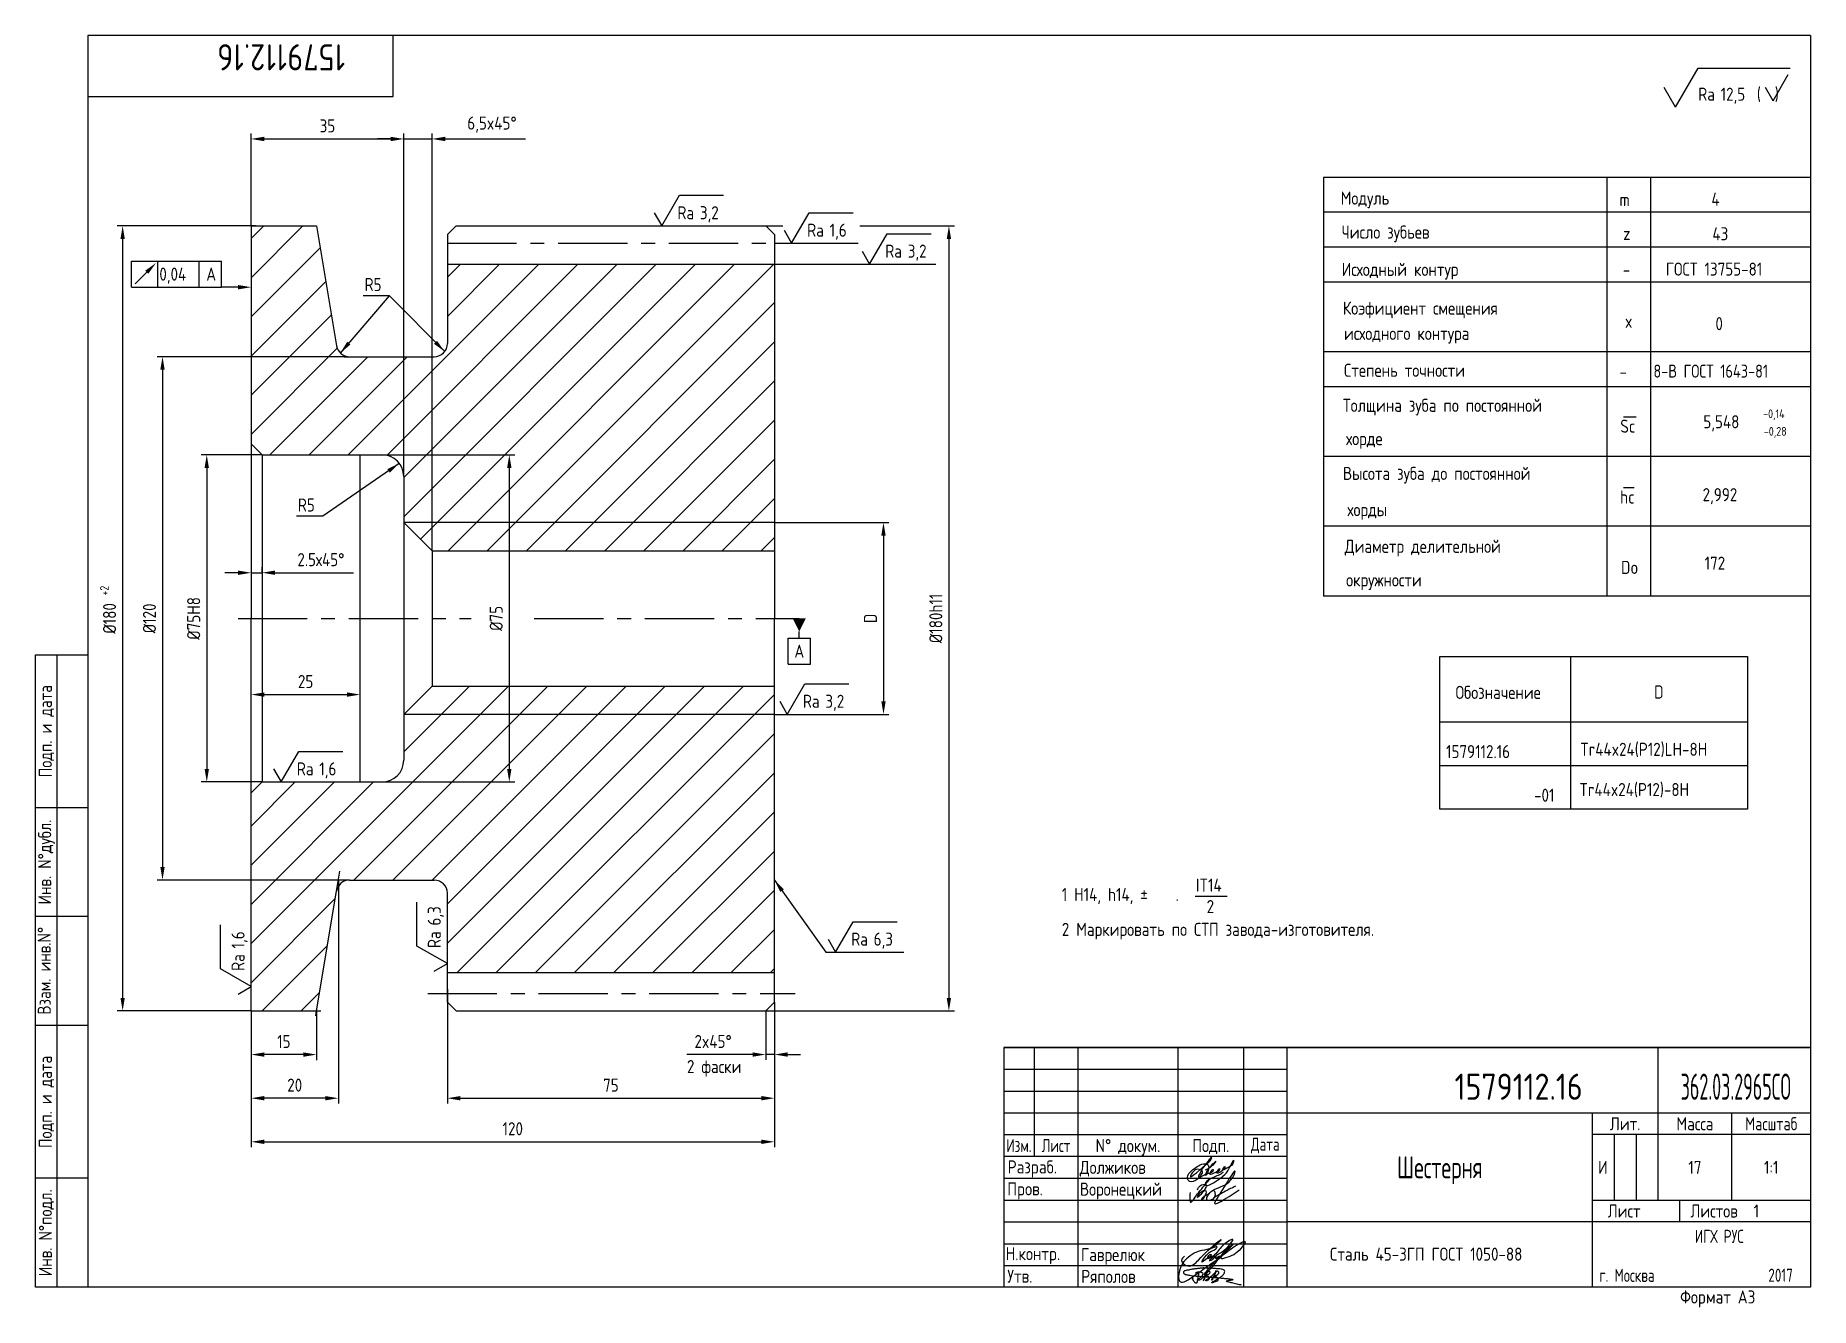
# Paper-space layout 'A3' of a CAD drawing. Header units: millimetres. Extents: x 297 to 704, y 3 to 295.
# The model-space entities are those that its viewports show. They can reach past a viewport. Long polylines and large blocks are cut down to what shows.
import ezdxf
from ezdxf.enums import TextEntityAlignment as Align

# ---------------------------------------------------------------- set-up
doc = ezdxf.new("R2010")
doc.units = ezdxf.units.MM
doc.linetypes.add('CENTER', pattern=[50.8, 31.75, -6.35, 6.35, -6.35])
for name, color, linetype in [('Bord', 1, 'Continuous'), ('Cen', 5, 'CENTER'), ('Cont', 6, 'Continuous'), ('Dim', 7, 'Continuous'), ('HATCH', 2, 'Continuous'), ('Text', 3, 'Continuous'), ('Textb', 6, 'Continuous'), ('TEXTRUS', 3, 'Continuous'), ('Vporti', 7, 'Continuous')]:
    doc.layers.add(name, color=color, linetype=linetype)
doc.layers.get('Defpoints').off()
doc.styles.add('Style1', font='romans.shx', dxfattribs={"width": 0.8})
doc.dimstyles.new('LIN1', dxfattribs={"dimtxt": 3, "dimasz": 3, "dimexe": 1.25, "dimexo": 0, "dimgap": 1.5, "dimtad": 1, "dimdec": 1, "dimdsep": 46, "dimtxsty": 'Style1', "dimcen": 2.5, "dimclrt": 3, "dimadec": 0, "dimazin": 0, "dimtfac": 1, "dimtdec": 1, "dimtmove": 0, "dimatfit": 3, "dimfxl": 1, "dimarcsym": 0})

# ---------------------------------------------------------------- blocks, each defined once
blk = doc.blocks.new('A$C314368CF')
at = {"layer": 'Text'}
for q in [(7.18, 6), (1.98, 3)]:
    blk.add_line((3.72, 0), q, dxfattribs=at)
at = {"layer": 'Text', "style": 'Style1', "width": 0.8}
blk.add_text('(  )', height=3, dxfattribs=at).set_placement((0, 0))
blk = doc.blocks.new('sherISO_18')
at = {"layer": 'Cont'}
for p, q in [((-30.94, -16.46), (-25.74, -7.46)), ((-25.74, -7.46), (-4.67, -7.46)), ((-30.94, -16.46), (-33.54, -11.96))]:
    blk.add_line(p, q, dxfattribs=at)
blk.add_blockref('A$C314368CF', (-12.3, -14.96))
at = {"layer": 'Textb', "style": 'Style1', "width": 0.8}
blk.add_text('Ra', height=3, dxfattribs=at).set_placement((-25.74, -14.96))
blk.add_attdef('12,5', (-20.6, -14.96), '', height=3, dxfattribs=at)
blk = doc.blocks.new('A3')
at = {"layer": 'Bord'}
for p, q in [((230, 55), (295, 55)), ((230, 50), (295, 50)), ((230, 45), (295, 45)), ((370, 40), (370, 25)), ((375, 40), (375, 25)), ((230, 30), (295, 30)), ((230, 25), (295, 25)), ((230, 20), (295, 20)), ((230, 15), (295, 15)), ((230, 10), (295, 10))]:
    blk.add_line(p, q, dxfattribs=at)
at = {"layer": 'Cont'}
for p, q in [((415, 292), (20, 292)), ((20, 292), (20, 5)), ((90, 278), (90, 292)), ((415, 292), (415, 5)), ((20, 278), (90, 278)), ((8, 5), (8, 150)), ((8, 150), (20, 150)), ((13, 5), (13, 150)), ((8, 115), (20, 115)), ((20, 90), (8, 90)), ((20, 65), (8, 65)), ((230, 60), (415, 60)), ((415, 60), (230, 60)), ((230, 60), (230, 5)), ((237, 60), (237, 35)), ((247, 60), (247, 5)), ((270, 5), (270, 60)), ((285, 60), (285, 5)), ((295, 5), (295, 60)), ((380, 60), (380, 25)), ((295, 45), (415, 45)), ((365, 5), (365, 45)), ((397, 25), (397, 45)), ((230, 40), (295, 40)), ((415, 40), (365, 40)), ((295, 35), (230, 35)), ((20, 30), (8, 30)), ((365, 25), (415, 25)), ((385, 25), (385, 20)), ((415, 20), (295, 20)), ((20, 5), (8, 5)), ((415, 5), (20, 5))]:
    blk.add_line(p, q, dxfattribs=at)
at = {"layer": 'Text', "style": 'Style1', "width": 0.8}
for s, p in [('Подп. и дата', (10.5, 132.5)), ('Инв. N%%dдубл.', (10.5, 102.5)), ('Взам. инв.N%%d ', (10, 78.38)), ('Подп. и дата', (10.5, 47.5)), ('Инв. N%%dподл.', (10.5, 17.5))]:
    blk.add_text(s, height=3, rotation=90, dxfattribs=at).set_placement(p, align=Align.MIDDLE)
at = {"layer": 'Text', "style": 'Style1'}
for s, width, p in [('Лит.', 0.8, (372.5, 42.5)), ('Масса', 0.8, (388.5, 42.5)), ('Масштаб', 0.75, (406, 42.5)), ('Изм.', 0.7, (233.5, 37.5)), ('Лист', 0.7, (242, 37.5)), ('N%%d докум.', 0.8, (258.5, 37.5)), ('Подп.', 0.8, (277.5, 37.5)), ('Лист', 0.8, (372.27, 22.5)), ('Листов', 0.8, (392.9, 22.5))]:
    blk.add_text(s, height=3, dxfattribs=dict(at, width=width)).set_placement(p, align=Align.MIDDLE_CENTER)
at = {"layer": 'Text', "style": 'Style1', "width": 0.7}
for s, p in [('Дата', (290, 37.5)), ('ИГХ РУС', (394.09, 16.69))]:
    blk.add_text(s, height=3, dxfattribs=at).set_placement(p, align=Align.MIDDLE)
at = {"layer": 'Text', "style": 'Style1'}
for s, width, p in [('Разpаб.', 0.8, (230.92, 31.1)), ('Пpов.', 0.8, (230.84, 26.08)), ('Н.контp.', 0.8, (230.44, 11.22)), ('Утв.', 0.8, (230.84, 6.06)), ('г. Москва', 0.7, (366.58, 6.25)), ('Фоpмат А3', 0.8, (385.11, 1.29))]:
    blk.add_text(s, height=3, dxfattribs=dict(at, width=width)).set_placement(p)
for tag, p, width in [('ФИО', (249, 31), 0.8), ('И', (366.3, 31.02), 0.8), ('ФИО', (249, 26), 0.8), ('ГОСТ_СОРТАМЕНТА', (307, 14), 0.8), ('ФИО', (249, 11), 0.8), ('ФИО', (249, 6), 0.8), ('2007', (402.85, 6.29), 0.7)]:
    blk.add_attdef(tag, p, '', height=3, dxfattribs=dict(at, width=width))
at = {"layer": 'Text', "style": 'Style1', "width": 0.8}
for tag, p in [('200', (388.5, 32.5)), ('1:20', (406, 32.5))]:
    blk.add_attdef(tag, text='', height=3, dxfattribs=at).set_placement(p, align=Align.MIDDLE)
blk.add_attdef('СБОРОЧНЫЙ_ЧЕРТЕЖ', text='', height=3, dxfattribs=at).set_placement((330, 21.3), align=Align.CENTER)
for tag, p in [('1', (379, 22.5)), ('2', (402.6, 22.5))]:
    blk.add_attdef(tag, text='', height=3, dxfattribs=at).set_placement(p, align=Align.MIDDLE_CENTER)
blk.add_attdef('ЛИСТ', text='', height=3, dxfattribs=at).set_placement((295.75, 12.5), align=Align.MIDDLE_LEFT)
at = {"layer": 'Text', "style": 'Style1', "width": 0.7}
blk.add_attdef('%%OГОСТ_ТЕХ._ТРЕБОВАНИЙ', text='', height=3, dxfattribs=at).set_placement((307, 8), align=Align.BOTTOM_LEFT)
at = {"layer": 'Textb', "style": 'Style1', "width": 0.8}
blk.add_attdef('1234567', (79, 290), '', height=6, rotation=180, dxfattribs=at)
blk.add_attdef('1234567', (333.4, 48), '', height=6, dxfattribs=at)
for tag, height, p in [('123ХЯ', 6, (393.62, 48)), ('НАИМЕНОВАНИЕ', 5, (330, 30))]:
    blk.add_attdef(tag, text='', height=height, dxfattribs=at).set_placement(p, align=Align.CENTER)
blk = doc.blocks.new('A$C63F45750')
at = {"layer": 'Text'}
for points, knots in [([(3.17, 2.37), (3.12, 2.38), (3.04, 2.41), (2.94, 2.5), (2.85, 2.57), (2.79, 2.69), (2.87, 2.77), (2.99, 2.84), (3.16, 2.89), (3.36, 2.93), (3.6, 2.95), (3.82, 2.92), (4.05, 2.87), (4.25, 2.78), (4.45, 2.63), (4.46, 2.42), (4.38, 2.26), (4.28, 2.1), (4.17, 1.94), (4.03, 1.78), (3.89, 1.62), (3.75, 1.52), (3.63, 1.43), (3.49, 1.36), (3.35, 1.3), (3.24, 1.25), (3.16, 1.21), (3.12, 1.15), (3.19, 1.1), (3.27, 1.09), (3.4, 1.07), (3.55, 1.07), (3.72, 1.12), (3.92, 1.19), (4.1, 1.34), (4.26, 1.51), (4.44, 1.65), (4.59, 1.81), (4.74, 1.93), (4.84, 2.04), (4.93, 2.14), (5.07, 2.29), (5.19, 2.53), (5.28, 2.68), (5.35, 2.96), (5.23, 2.66), (5.2, 2.44), (5.04, 2.09), (4.95, 1.81), (4.86, 1.57), (4.75, 1.31), (4.67, 1.12), (4.46, 0.78), (4.62, 1.17), (4.71, 1.45), (4.88, 1.74), (5.01, 2), (5.08, 2.19), (5.19, 2.4), (5.32, 2.58), (5.4, 2.75), (5.52, 2.89), (5.65, 3.04), (5.85, 3.1), (6.02, 3.03), (6.08, 2.87), (6.03, 2.7), (5.9, 2.51), (5.7, 2.37), (5.55, 2.23), (5.4, 2.17), (5.31, 2.12), (5.12, 2.09), (5.35, 2.07), (5.48, 2), (5.64, 1.93), (5.75, 1.8), (5.85, 1.67), (5.89, 1.54), (5.89, 1.37), (5.8, 1.2), (5.63, 1.06), (5.41, 0.94), (5.23, 0.86), (5.02, 0.92), (5.13, 1.1), (5.28, 1.16), (5.44, 1.27), (5.61, 1.36), (5.74, 1.46), (5.86, 1.53), (5.95, 1.61), (6.05, 1.69), (6.15, 1.77), (6.28, 1.87), (6.46, 2.02), (6.65, 2.19), (6.83, 2.37), (6.98, 2.49), (7.11, 2.61), (7.2, 2.74), (7.32, 2.84), (7.42, 2.97), (7.48, 3.08), (7.48, 3.27), (7.34, 3.08), (7.28, 2.94), (7.18, 2.69), (7.1, 2.46), (7, 2.22), (6.93, 1.98), (6.83, 1.78), (6.73, 1.55), (6.67, 1.34), (6.6, 1.14), (6.56, 1.03), (6.39, 0.99), (6.62, 1.33), (6.75, 1.54), (6.93, 1.87), (7.05, 2.08), (7.18, 2.32), (7.33, 2.6), (7.47, 2.89), (7.6, 3.07), (7.79, 3.18), (7.95, 3.01), (8, 2.81), (7.99, 2.62), (7.94, 2.46), (7.83, 2.33), (7.69, 2.22), (7.53, 2.11), (7.37, 2.03), (7.21, 1.99), (7.11, 1.97), (6.89, 1.98), (7.07, 1.94), (7.15, 1.9), (7.27, 1.88), (7.39, 1.84), (7.52, 1.81), (7.62, 1.72), (7.7, 1.62), (7.78, 1.51), (7.83, 1.39), (7.87, 1.26), (7.88, 1.13), (7.86, 0.99), (7.75, 0.88), (7.6, 0.77), (7.4, 0.73), (7.19, 0.66), (6.97, 0.55), (6.71, 0.48), (6.57, 0.44), (6.42, 0.42), (6.52, 0.58), (6.61, 0.64), (6.81, 0.78), (7.06, 0.89), (7.33, 1.04), (7.55, 1.16), (7.7, 1.24), (7.84, 1.32), (7.99, 1.43), (8.21, 1.58), (8.48, 1.76), (8.74, 1.95), (8.97, 2.12), (9.1, 2.29), (9.23, 2.44), (9.3, 2.6), (9.37, 2.74), (9.42, 2.92), (9.45, 3.13), (9.21, 3.48), (8.67, 3.59), (8.09, 3.63), (7.57, 3.66), (7.06, 3.74), (6.57, 3.75), (6.09, 3.74), (5.67, 3.78), (5.28, 3.78), (4.96, 3.81), (4.65, 3.83), (4.31, 3.82), (3.97, 3.79), (3.61, 3.74), (3.22, 3.67), (2.86, 3.66), (2.53, 3.61), (2.18, 3.52), (1.78, 3.54), (1.38, 3.37), (0.96, 3.35), (0.58, 3.24), (0.25, 3.19), (0.03, 3.06), (-0.03, 2.83), (0.02, 2.6), (0.26, 2.38), (0.59, 2.33), (1, 2.2), (1.48, 2.15), (1.93, 2.05), (2.35, 2.02), (2.72, 2.01), (3.11, 1.94), (3.68, 1.94), (4.25, 1.83), (4.91, 1.87), (5.53, 1.76), (6.13, 1.72), (6.73, 1.71), (7.32, 1.62), (7.99, 1.55), (8.64, 1.54), (9.16, 1.46), (9.61, 1.42), (10.03, 1.4), (10.41, 1.32), (10.73, 1.29), (11.01, 1.24), (11.18, 1.23), (11.42, 1.14), (11.18, 1.06), (11.01, 1.03), (10.71, 0.98), (10.37, 0.92), (10.1, 0.91), (9.65, 0.75), (10.22, 0.67), (10.54, 0.59), (11.08, 0.47), (11.61, 0.35), (12.17, 0.15), (12.64, 0.08), (12.98, 0.03), (13.11, 0.01), (13.18, 0)], [0, 0, 0, 0, 0.153866, 0.270441, 0.388867, 0.510533, 0.592156, 0.71333, 0.90842, 1.11344, 1.349254, 1.61246, 1.782219, 2.047249, 2.291879, 2.451528, 2.651081, 2.806158, 3.017979, 3.227348, 3.462381, 3.633009, 3.75766, 3.920516, 4.080796, 4.214529, 4.291786, 4.349969, 4.397594, 4.50822, 4.594826, 4.799244, 4.954392, 5.128468, 5.437537, 5.632649, 5.842485, 6.094987, 6.293219, 6.410959, 6.551192, 6.687808, 7.022147, 7.294342, 7.425356, 7.52079, 7.946481, 8.313051, 8.59833, 8.833695, 9.090496, 9.427695, 9.601191, 9.883219, 10.093306, 10.673943, 10.798776, 10.974628, 11.287247, 11.486184, 11.648652, 11.848902, 12.027194, 12.25348, 12.40059, 12.537783, 12.716293, 12.91523, 13.208551, 13.438489, 13.549668, 13.67779, 13.77127, 13.930001, 14.029091, 14.272112, 14.434836, 14.547084, 14.739051, 14.830983, 15.061241, 15.268922, 15.500489, 15.788979, 15.879568, 16.024283, 16.221854, 16.418714, 16.593102, 16.783247, 16.91018, 17.018213, 17.135263, 17.278205, 17.430482, 17.620087, 17.979626, 18.191789, 18.388716, 18.565718, 18.714854, 18.857929, 19.039974, 19.171375, 19.283034, 19.400085, 19.618058, 19.882245, 20.150781, 20.377854, 20.649532, 20.89723, 21.042543, 21.40016, 21.557817, 21.667145, 21.752781, 21.926256, 22.412297, 22.813145, 22.961412, 23.171289, 23.607257, 23.940428, 24.110007, 24.291214, 24.48084, 24.697609, 24.904078, 25.034245, 25.218018, 25.407651, 25.573473, 25.787447, 25.930292, 26.051316, 26.18846, 26.285312, 26.406799, 26.52425, 26.630463, 26.793722, 26.898606, 27.029313, 27.171012, 27.314101, 27.419918, 27.580557, 27.709367, 27.829268, 28.024364, 28.266961, 28.41242, 28.705761, 28.989137, 29.187748, 29.233768, 29.332802, 29.529535, 29.667094, 30.039923, 30.332117, 30.61061, 30.769982, 30.856778, 31.109923, 31.313488, 31.656425, 32.066331, 32.296628, 32.49714, 32.710276, 32.891468, 33.014834, 33.177747, 33.444503, 33.618009, 34.409008, 34.914636, 35.419802, 35.95397, 36.458179, 36.88069, 37.388403, 37.738353, 38.034261, 38.353468, 38.693154, 39.037638, 39.391136, 39.787481, 40.203773, 40.488977, 40.784975, 41.26625, 41.668005, 42.070065, 42.499388, 42.869834, 43.079573, 43.213439, 43.554591, 43.717296, 44.153724, 44.506336, 45.019111, 45.587859, 45.90191, 46.270392, 46.703958, 47.093115, 47.952647, 48.44014, 49.079253, 49.808223, 50.268654, 50.851051, 51.604831, 52.298429, 52.776925, 53.1907, 53.661988, 54.042386, 54.348524, 54.616841, 54.853814, 54.983777, 55.126096, 55.333328, 55.613101, 56.008732, 56.315809, 56.59982, 56.87931, 57.399251, 57.889617, 58.432507, 59.066698, 59.660314, 59.862668, 60.07277, 60.07277, 60.07277, 60.07277]), ([(2.31, 1.53), (2.26, 1.52), (2.17, 1.51), (2.06, 1.48), (1.93, 1.38), (2.07, 1.25), (2.14, 1.11), (2.26, 0.93), (2.39, 0.72), (2.57, 0.54), (2.71, 0.44), (2.86, 0.4), (3.02, 0.43), (3.14, 0.54), (3.21, 0.79), (3.25, 1.07), (3.31, 1.4), (3.35, 1.67), (3.38, 1.92), (3.47, 2.19), (3.5, 2.43), (3.54, 2.59), (3.56, 2.64)], [0, 0, 0, 0, 0.15847, 0.269731, 0.363591, 0.555514, 0.688037, 0.848606, 1.204359, 1.433632, 1.58673, 1.729549, 1.880686, 2.057874, 2.19169, 2.63505, 2.928153, 3.184121, 3.441863, 3.696117, 4.025873, 4.178055, 4.178055, 4.178055, 4.178055])]:
    blk.add_open_spline(points, degree=3, knots=knots, dxfattribs=at)
blk = doc.blocks.new('SHERISO_04')
at = {"layer": 'Text'}
blk.add_line((4.04, 7), (14.12, 7), dxfattribs=at)
blk.add_lwpolyline([(-1.73, 3), (0, 0), (4.04, 7)], dxfattribs=at)
at = {"layer": 'Text', "style": 'Style1', "width": 0.8}
blk.add_text('Ra', height=3, dxfattribs=at).set_placement((3.58, 1.5))
blk.add_attdef('3,2', (8.73, 1.5), '', height=3, dxfattribs=at)
blk = doc.blocks.new('forma02')
at = {"layer": 'Bord'}
for p, q in [((0, -4.5), (0, -3)), ((-2.57143, -4.5), (2.57143, -4.5)), ((-2.57143, -10.5), (-2.57143, -4.5)), ((2.57143, -10.5), (2.57143, -4.5)), ((-2.57143, -10.5), (2.57143, -10.5))]:
    blk.add_line(p, q, dxfattribs=at)
blk.add_lwpolyline([(0, -3, 0, 3, 0), (0, 0, 3, 3, 0)], format="xyseb", dxfattribs=at)
at = {"layer": 'Text', "style": 'Style1', "width": 0.8}
blk.add_attdef('А', text='', height=3, dxfattribs=at).set_placement((0, -7.5), align=Align.MIDDLE)
blk = doc.blocks.new('*D6')
at = {"layer": 'Dim', "color": 0, "lineweight": -2, "transparency": 16777216}
for p, q in [((4167.02, 765.7), (4167.02, 767.95)), ((4170.02, 766.7), (4189.02, 766.7)), ((4192.02, 765.7), (4192.02, 767.95))]:
    blk.add_line(p, q, dxfattribs=at)
at = {"layer": 'Dim', "color": 0, "transparency": 16777216}
for points in [[(4170.02, 767.2), (4170.02, 766.2), (4167.02, 766.7)], [(4189.02, 767.2), (4189.02, 766.2), (4192.02, 766.7)]]:
    blk.add_solid(points, dxfattribs=at)
at = {"layer": 'Dim', "color": 3, "transparency": 16777216, "insert": (4179.52, 769.7), "char_height": 3, "attachment_point": 5, "style": 'Style1'}
blk.add_mtext('25', dxfattribs=at)
blk = doc.blocks.new('*D7')
at = {"layer": 'Dim', "color": 0, "lineweight": -2, "transparency": 16777216}
for p, q in [((4164.02, 794.64), (4161.02, 794.64)), ((4167.02, 794.83), (4167.02, 793.39)), ((4167.02, 794.64), (4169.52, 794.64)), ((4169.52, 794.64), (4169.52, 795.89)), ((4172.52, 794.64), (4190.52, 794.64))]:
    blk.add_line(p, q, dxfattribs=at)
at = {"layer": 'Dim', "color": 0, "transparency": 16777216}
for points in [[(4164.02, 795.14), (4164.02, 794.14), (4167.02, 794.64)], [(4172.52, 795.14), (4172.52, 794.14), (4169.52, 794.64)]]:
    blk.add_solid(points, dxfattribs=at)
at = {"layer": 'Dim', "color": 3, "transparency": 16777216, "insert": (4183.02, 797.64), "char_height": 3, "attachment_point": 5, "style": 'Style1'}
blk.add_mtext('2.5х45%%D', dxfattribs=at)
blk = doc.blocks.new('*D8')
at = {"layer": 'Dim', "color": 0, "lineweight": -2, "transparency": 16777216}
for p, q in [((4199.03, 894.09), (4196.03, 894.09)), ((4202.03, 883.46), (4202.03, 895.34)), ((4202.03, 894.09), (4208.52, 894.09)), ((4208.52, 799.67), (4208.52, 895.34)), ((4211.52, 894.09), (4229.92, 894.09))]:
    blk.add_line(p, q, dxfattribs=at)
at = {"layer": 'Dim', "color": 0, "transparency": 16777216}
for points in [[(4199.03, 894.59), (4199.03, 893.59), (4202.03, 894.09)], [(4211.52, 894.59), (4211.52, 893.59), (4208.52, 894.09)]]:
    blk.add_solid(points, dxfattribs=at)
at = {"layer": 'Dim', "color": 3, "transparency": 16777216, "insert": (4222.25, 897.38), "char_height": 3, "attachment_point": 5, "style": 'Style1'}
blk.add_mtext('6,5x45%%D', dxfattribs=at)
blk = doc.blocks.new('*D9')
at = {"layer": 'Dim', "color": 0, "lineweight": -2, "transparency": 16777216}
for p, q in [((4167.02, 874.17), (4167.02, 895.34)), ((4170.02, 894.09), (4199.02, 894.09)), ((4202.02, 816.68), (4202.02, 895.34))]:
    blk.add_line(p, q, dxfattribs=at)
at = {"layer": 'Dim', "color": 0, "transparency": 16777216}
for points in [[(4170.02, 894.59), (4170.02, 893.59), (4167.02, 894.09)], [(4199.02, 894.59), (4199.02, 893.59), (4202.02, 894.09)]]:
    blk.add_solid(points, dxfattribs=at)
at = {"layer": 'Dim', "color": 3, "transparency": 16777216, "insert": (4184.52, 897.09), "char_height": 3, "attachment_point": 5, "style": 'Style1'}
blk.add_mtext('35', dxfattribs=at)
blk = doc.blocks.new('*D10')
at = {"layer": 'Dim', "color": 0, "lineweight": -2, "transparency": 16777216}
for p, q in [((4287.02, 806.17), (4313.27, 806.17)), ((4312.02, 803.17), (4312.02, 765.17)), ((4287.02, 762.17), (4313.27, 762.17))]:
    blk.add_line(p, q, dxfattribs=at)
at = {"layer": 'Dim', "color": 0, "transparency": 16777216}
for points in [[(4311.52, 803.17), (4312.52, 803.17), (4312.02, 806.17)], [(4311.52, 765.17), (4312.52, 765.17), (4312.02, 762.17)]]:
    blk.add_solid(points, dxfattribs=at)
at = {"layer": 'Dim', "color": 3, "transparency": 16777216, "insert": (4309.02, 784.17), "char_height": 3, "attachment_point": 5, "rotation": 90, "style": 'Style1'}
blk.add_mtext('D', dxfattribs=at)
blk = doc.blocks.new('SHERISO_03')
at = {"layer": 'Text'}
blk.add_line((4.04, 7), (14.12, 7), dxfattribs=at)
blk.add_lwpolyline([(-1.73, 3), (0, 0), (4.04, 7)], dxfattribs=at)
at = {"layer": 'Text', "style": 'Style1', "width": 0.8}
blk.add_text('Ra', height=3, dxfattribs=at).set_placement((3.58, 1.5))
blk.add_attdef('6,3', (8.73, 1.5), '', height=3, dxfattribs=at)
blk = doc.blocks.new('*D11')
at = {"layer": 'Dim', "color": 0, "lineweight": -2, "transparency": 16777216}
for p, q in [((4287.02, 696.17), (4287.02, 682.93)), ((4285.02, 694.17), (4285.02, 682.93)), ((4282.02, 684.18), (4266.93, 684.18)), ((4287.02, 684.18), (4285.02, 684.18)), ((4290.02, 684.18), (4293.02, 684.18))]:
    blk.add_line(p, q, dxfattribs=at)
at = {"layer": 'Dim', "color": 0, "transparency": 16777216}
for points in [[(4282.02, 684.68), (4282.02, 683.68), (4285.02, 684.18)], [(4290.02, 684.68), (4290.02, 683.68), (4287.02, 684.18)]]:
    blk.add_solid(points, dxfattribs=at)
at = {"layer": 'Dim', "color": 3, "transparency": 16777216, "insert": (4272.95, 687.18), "char_height": 3, "attachment_point": 5, "style": 'Style1'}
blk.add_mtext('2x45%%D', dxfattribs=at)
blk = doc.blocks.new('*D12')
at = {"layer": 'Dim', "color": 0, "lineweight": -2, "transparency": 16777216}
for p, q in [((4212.02, 699.17), (4212.02, 672.92)), ((4287.02, 684.18), (4287.02, 672.92)), ((4215.02, 674.17), (4284.02, 674.17))]:
    blk.add_line(p, q, dxfattribs=at)
at = {"layer": 'Dim', "color": 0, "transparency": 16777216}
for points in [[(4215.02, 674.67), (4215.02, 673.67), (4212.02, 674.17)], [(4284.02, 674.67), (4284.02, 673.67), (4287.02, 674.17)]]:
    blk.add_solid(points, dxfattribs=at)
at = {"layer": 'Dim', "color": 3, "transparency": 16777216, "insert": (4249.52, 677.17), "char_height": 3, "attachment_point": 5, "style": 'Style1'}
blk.add_mtext('75', dxfattribs=at)
blk = doc.blocks.new('*D13')
at = {"layer": 'Dim', "color": 0, "lineweight": -2, "transparency": 16777216}
for p, q in [((4167.02, 694.17), (4167.02, 682.92)), ((4182.02, 694.17), (4182.02, 682.92)), ((4179.02, 684.17), (4170.02, 684.17))]:
    blk.add_line(p, q, dxfattribs=at)
at = {"layer": 'Dim', "color": 0, "transparency": 16777216}
for points in [[(4170.02, 684.67), (4170.02, 683.67), (4167.02, 684.17)], [(4179.02, 684.67), (4179.02, 683.67), (4182.02, 684.17)]]:
    blk.add_solid(points, dxfattribs=at)
at = {"layer": 'Dim', "color": 3, "transparency": 16777216, "insert": (4174.52, 687.17), "char_height": 3, "attachment_point": 5, "style": 'Style1'}
blk.add_mtext('15', dxfattribs=at)
blk = doc.blocks.new('*D14')
at = {"layer": 'Dim', "color": 0, "lineweight": -2, "transparency": 16777216}
for p, q in [((4187.02, 724.17), (4187.02, 672.92)), ((4167.02, 684.17), (4167.02, 672.92)), ((4184.02, 674.17), (4170.02, 674.17))]:
    blk.add_line(p, q, dxfattribs=at)
at = {"layer": 'Dim', "color": 0, "transparency": 16777216}
for points in [[(4170.02, 674.67), (4170.02, 673.67), (4167.02, 674.17)], [(4184.02, 674.67), (4184.02, 673.67), (4187.02, 674.17)]]:
    blk.add_solid(points, dxfattribs=at)
at = {"layer": 'Dim', "color": 3, "transparency": 16777216, "insert": (4177.02, 677.17), "char_height": 3, "attachment_point": 5, "style": 'Style1'}
blk.add_mtext('20', dxfattribs=at)
blk = doc.blocks.new('*D15')
at = {"layer": 'Dim', "color": 0, "lineweight": -2, "transparency": 16777216}
for p, q in [((4167.02, 674.17), (4167.02, 662.92)), ((4287.02, 674.17), (4287.02, 662.92)), ((4170.02, 664.17), (4284.02, 664.17))]:
    blk.add_line(p, q, dxfattribs=at)
at = {"layer": 'Dim', "color": 0, "transparency": 16777216}
for points in [[(4170.02, 664.67), (4170.02, 663.67), (4167.02, 664.17)], [(4284.02, 664.67), (4284.02, 663.67), (4287.02, 664.17)]]:
    blk.add_solid(points, dxfattribs=at)
at = {"layer": 'Dim', "color": 3, "transparency": 16777216, "insert": (4227.02, 667.17), "char_height": 3, "attachment_point": 5, "style": 'Style1'}
blk.add_mtext('120', dxfattribs=at)
blk = doc.blocks.new('*D16')
at = {"layer": 'Dim', "color": 0, "lineweight": -2, "transparency": 16777216}
for p, q in [((4197.02, 821.68), (4227.47, 821.68)), ((4226.22, 818.68), (4226.22, 749.67)), ((4197.1, 746.67), (4227.47, 746.67))]:
    blk.add_line(p, q, dxfattribs=at)
at = {"layer": 'Dim', "color": 0, "transparency": 16777216}
for points in [[(4225.72, 818.68), (4226.72, 818.68), (4226.22, 821.68)], [(4225.72, 749.67), (4226.72, 749.67), (4226.22, 746.67)]]:
    blk.add_solid(points, dxfattribs=at)
at = {"layer": 'Dim', "color": 3, "transparency": 16777216, "insert": (4223.22, 784.17), "char_height": 3, "attachment_point": 5, "rotation": 90, "style": 'Style1'}
blk.add_mtext('%%C75', dxfattribs=at)
blk = doc.blocks.new('*D17')
at = {"layer": 'Dim', "color": 0, "lineweight": -2, "transparency": 16777216}
for p, q in [((4168.02, 874.17), (4136.31, 874.17)), ((4137.56, 871.17), (4137.56, 697.17)), ((4167.02, 694.17), (4136.31, 694.17))]:
    blk.add_line(p, q, dxfattribs=at)
at = {"layer": 'Dim', "color": 0, "transparency": 16777216}
for points in [[(4137.06, 871.17), (4138.06, 871.17), (4137.56, 874.17)], [(4137.06, 697.17), (4138.06, 697.17), (4137.56, 694.17)]]:
    blk.add_solid(points, dxfattribs=at)
at = {"layer": 'Dim', "color": 3, "transparency": 16777216, "insert": (4134.56, 784.17), "char_height": 3, "attachment_point": 5, "rotation": 90, "style": 'Style1'}
blk.add_mtext('%%C180', dxfattribs=at)
blk = doc.blocks.new('*D18')
at = {"layer": 'Dim', "color": 0, "lineweight": -2, "transparency": 16777216}
for p, q in [((4188.38, 844.17), (4145.45, 844.17)), ((4146.7, 841.17), (4146.7, 727.17)), ((4188.38, 724.17), (4145.45, 724.17))]:
    blk.add_line(p, q, dxfattribs=at)
at = {"layer": 'Dim', "color": 0, "transparency": 16777216}
for points in [[(4146.2, 841.17), (4147.2, 841.17), (4146.7, 844.17)], [(4146.2, 727.17), (4147.2, 727.17), (4146.7, 724.17)]]:
    blk.add_solid(points, dxfattribs=at)
at = {"layer": 'Dim', "color": 3, "transparency": 16777216, "insert": (4143.7, 784.17), "char_height": 3, "attachment_point": 5, "rotation": 90, "style": 'Style1'}
blk.add_mtext('%%C120', dxfattribs=at)
blk = doc.blocks.new('*D19')
at = {"layer": 'Dim', "color": 0, "lineweight": -2, "transparency": 16777216}
for p, q in [((4169.52, 821.68), (4155.6, 821.68)), ((4156.85, 818.68), (4156.85, 749.67)), ((4169.52, 746.67), (4155.6, 746.67))]:
    blk.add_line(p, q, dxfattribs=at)
at = {"layer": 'Dim', "color": 0, "transparency": 16777216}
for points in [[(4156.35, 818.68), (4157.35, 818.68), (4156.85, 821.68)], [(4156.35, 749.67), (4157.35, 749.67), (4156.85, 746.67)]]:
    blk.add_solid(points, dxfattribs=at)
at = {"layer": 'Dim', "color": 3, "transparency": 16777216, "insert": (4153.85, 784.17), "char_height": 3, "attachment_point": 5, "rotation": 90, "style": 'Style1'}
blk.add_mtext('%%C75H8', dxfattribs=at)
blk = doc.blocks.new('*D20')
at = {"layer": 'Dim', "color": 0, "lineweight": -2, "transparency": 16777216}
for p, q in [((4306.62, 874.17), (4328.27, 874.17)), ((4327.02, 871.17), (4327.02, 697.17)), ((4285.02, 694.17), (4328.27, 694.17))]:
    blk.add_line(p, q, dxfattribs=at)
at = {"layer": 'Dim', "color": 0, "transparency": 16777216}
for points in [[(4326.52, 871.17), (4327.52, 871.17), (4327.02, 874.17)], [(4326.52, 697.17), (4327.52, 697.17), (4327.02, 694.17)]]:
    blk.add_solid(points, dxfattribs=at)
at = {"layer": 'Dim', "color": 3, "transparency": 16777216, "insert": (4324.02, 784.17), "char_height": 3, "attachment_point": 5, "rotation": 90, "style": 'Style1'}
blk.add_mtext('%%c180h11', dxfattribs=at)

msp = doc.modelspace()

# ---------------------------------------------------------------- hatches: boundary and pattern name
at = {"layer": 'HATCH'}
h = msp.add_hatch(dxfattribs=at)
h.set_pattern_fill('ANSI31', color=256, scale=2, style=0)
h.paths.add_polyline_path([(4167.02, 824.18), (4169.52, 821.68), (4197.02, 821.68, -0.414214), (4202.02, 816.68), (4202.02, 806.17), (4287.02, 806.17), (4287.02, 865.37), (4212.02, 865.37), (4212.02, 847.17, -0.414214), (4209.02, 844.17), (4189.56, 844.17, -0.366629), (4186.6, 846.68), (4182.02, 874.17), (4167.02, 874.17)])
h.paths.add_polyline_path([(4287.02, 702.97), (4287.02, 762.17), (4202.02, 762.17), (4202.02, 751.67, -0.414214), (4197.02, 746.67), (4169.52, 746.67), (4167.02, 744.17), (4167.02, 694.17), (4182.02, 694.17), (4186.6, 721.67), (4187.02, 724.17), (4189.56, 724.17), (4209.02, 724.17, -0.414214), (4212.02, 721.17), (4212.02, 702.97)])
h.paths.add_polyline_path([(4208.52, 768.67), (4202.02, 762.17), (4287.02, 762.17), (4287.02, 768.67)])
h.paths.add_polyline_path([(4287.02, 799.67), (4287.02, 806.17), (4202.02, 806.17), (4208.52, 799.67)])

# ---------------------------------------------------------------- linework, layer by layer
at = {"layer": 'Bord'}
for p, q in [((4139.62, 860.1), (4139.62, 866.1)), ((4139.62, 866.1), (4160.25, 866.1)), ((4145.62, 860.1), (4145.62, 866.1)), ((4155.1, 860.1), (4155.1, 866.1)), ((4160.25, 860.1), (4160.25, 866.1)), ((4139.62, 860.1), (4160.25, 860.1)), ((4164.02, 860.1), (4160.23, 860.1)), ((4192.02, 746.67), (4192.02, 821.68)), ((4287.02, 806.17), (4202.02, 806.17)), ((4287.02, 762.17), (4202.02, 762.17)), ((4186.6, 721.67), (4187.36, 726.19)), ((4189.56, 724.17), (4183.8, 724.17)), ((4181.84, 693.07), (4182.02, 694.17)), ((4182.02, 694.17), (4183, 694.17))]:
    msp.add_line(p, q, dxfattribs=at)
msp.add_lwpolyline([(4167.02, 860.1, 0, 1, 0), (4164.02, 860.1, 1, 1, 0)], format="xyseb", dxfattribs=at)
at = {"layer": 'Cen', "ltscale": 0.5}
for p, q in [((4212.02, 870.17), (4287.02, 870.17)), ((4164.02, 784.17), (4217.5, 784.17)), ((4231.93, 784.17), (4292.71, 784.17)), ((4207.52, 698.17), (4291.77, 698.17))]:
    msp.add_line(p, q, dxfattribs=at)
at = {"layer": 'Cont'}
for p, q in [((4167.02, 874.17), (4182.02, 874.17)), ((4167.02, 874.17), (4167.02, 784.17)), ((4182.02, 874.17), (4186.6, 846.68)), ((4212.02, 872.17), (4214.02, 874.17)), ((4212.02, 872.17), (4212.02, 847.17)), ((4214.02, 874.17), (4285.02, 874.17)), ((4287.02, 872.17), (4285.02, 874.17)), ((4287.02, 872.17), (4287.02, 784.17)), ((4212.02, 865.37), (4287.02, 865.37)), ((4188.38, 844.17), (4209.02, 844.17)), ((4167.02, 824.18), (4169.52, 821.68)), ((4169.52, 821.68), (4197.02, 821.68)), ((4169.52, 821.68), (4169.52, 746.67)), ((4202.02, 816.68), (4202.02, 784.17)), ((4202.02, 806.17), (4208.52, 799.67)), ((4208.52, 799.67), (4208.52, 768.67)), ((4208.52, 799.67), (4287.02, 799.67)), ((4167.02, 694.17), (4167.02, 784.17)), ((4202.02, 784.17), (4202.02, 751.67)), ((4287.02, 696.17), (4287.02, 784.17)), ((4208.52, 768.67), (4202.02, 762.17)), ((4208.52, 768.67), (4287.02, 768.67)), ((4169.52, 746.67), (4167.02, 744.17)), ((4169.52, 746.67), (4197.02, 746.67)), ((4182.02, 694.17), (4186.6, 721.67)), ((4189.56, 724.17), (4209.02, 724.17)), ((4212.02, 696.17), (4212.02, 721.17)), ((4212.02, 702.97), (4287.02, 702.97)), ((4212.02, 696.17), (4214.02, 694.17)), ((4285.02, 694.17), (4287.02, 696.17)), ((4167.02, 694.17), (4182.02, 694.17)), ((4214.02, 694.17), (4285.02, 694.17)), ((4217.02, 694.17), (4282.02, 694.17))]:
    msp.add_line(p, q, dxfattribs=at)
for centre, radius, start, end in [((4189.56, 847.17), 3, 189.4623, 270), ((4209.02, 847.17), 3, 270, 0), ((4197.02, 816.68), 5, 0, 90), ((4197.02, 751.67), 5, 270, 0), ((4189.56, 721.17), 3, 90, 170.5377), ((4209.02, 721.17), 3, 0, 90)]:
    msp.add_arc(centre, radius, start, end, dxfattribs=at)
at = {"layer": 'Dim', "color": 0, "linetype": 'ByBlock'}
msp.add_line((4285.02, 874.17), (4288.97, 874.17), dxfattribs=at)
at = {"layer": 'Dim'}
for p, q in [((4287.02, 870.17), (4306.18, 870.17)), ((4287.02, 865.37), (4324.01, 865.37))]:
    msp.add_line(p, q, dxfattribs=at)
at = {"layer": 'Text'}
msp.add_line((4143.09, 863.54), (4140.41, 860.86), dxfattribs=at)
msp.add_lwpolyline([(4145.21, 865.66, 0, 1, 0), (4143.09, 863.54, 1, 1, 0)], format="xyseb", dxfattribs=at)

# ---------------------------------------------------------------- block references
at = {"layer": 'Dim'}
for name, p, values in [('SHERISO_04', (4261.19, 874.17), {'3,2': '3,2'}), ('SHERISO_04', (4290.94, 870.17), {'3,2': '1,6'}), ('SHERISO_04', (4308.85, 865.37), {'3,2': '3,2'}), ('forma02', (4292.71, 784.17), {'А': 'А'}), ('SHERISO_04', (4289.96, 762.17), {'3,2': '3,2'}), ('SHERISO_04', (4173.92, 746.67), {'3,2': '1,6'}), ('SHERISO_03', (4301.04, 707.64), {'6,3': '6,3'})]:
    msp.add_blockref(name, p, dxfattribs=at).add_auto_attribs(values)
at = {"layer": 'Dim', "rotation": 90}
for p, values in [((4212.02, 705.02), {'6,3': '6,3'}), ((4167.02, 699.78), {'6,3': '1,6'})]:
    msp.add_blockref('SHERISO_03', p, dxfattribs=at).add_auto_attribs(values)

# ---------------------------------------------------------------- texts
at = {"layer": 'Text', "style": 'Style1', "width": 0.8}
for s, p in [('0,04', (4145.98, 861.6)), ('A', (4156.74, 861.6)), ('R5', (4193.04, 859.21)), ('R5', (4177.74, 808.66)), ('2 фаски', (4266.96, 679.92))]:
    msp.add_text(s, height=3, dxfattribs=at).set_placement(p)
msp.add_text('+2', height=2, rotation=90, dxfattribs=at).set_placement((4134.39, 789.39))

# ---------------------------------------------------------------- dimensions: what is measured, and where the dimension line sits
at = {"layer": 'Dim'}
for base, p1, p2, picture, middle in [((4202.02, 894.09), (4167.02, 874.17), (4202.02, 816.68), '*D9', (4184.52, 897.09)), ((4192.02, 766.7), (4167.02, 765.7), (4192.02, 765.7), '*D6', (4179.52, 769.7)), ((4167.02, 674.17), (4187.02, 724.17), (4167.02, 684.17), '*D14', (4177.02, 677.17)), ((4287.02, 674.17), (4212.02, 699.17), (4287.02, 684.18), '*D12', (4249.52, 677.17)), ((4167.02, 684.17), (4182.02, 694.17), (4167.02, 694.17), '*D13', (4174.52, 687.17)), ((4287.02, 664.17), (4167.02, 674.17), (4287.02, 674.17), '*D15', (4227.02, 667.17))]:
    dim = msp.add_linear_dim(base=base, p1=p1, p2=p2, dimstyle='LIN1', dxfattribs=at)
    dim.commit()
    dim.dimension.update_dxf_attribs({"geometry": picture, "text_midpoint": middle})
dim = msp.add_linear_dim(base=(4202.03, 894.09), p1=(4208.52, 799.67), p2=(4202.03, 883.46), text='6,5x45%%D', dimstyle='LIN1', dxfattribs=at)
dim.commit()
dim.dimension.update_dxf_attribs({"geometry": '*D8', "text_midpoint": (4222.25, 894.09), "dimtype": 160})
for base, p1, p2, angle, text, picture, middle in [((4137.56, 694.17), (4168.02, 874.17), (4167.02, 694.17), 90, '%%C<>', '*D17', (4137.56, 784.17)), ((4146.7, 724.17), (4188.38, 844.17), (4188.38, 724.17), 90, '%%C<>', '*D18', (4146.7, 784.17)), ((4287.02, 684.18), (4285.02, 694.17), (4287.02, 696.17), 180, '<>x45%%D', '*D11', (4272.95, 684.18))]:
    dim = msp.add_linear_dim(base=base, p1=p1, p2=p2, angle=angle, text=text, dimstyle='LIN1', dxfattribs=at)
    dim.commit()
    dim.dimension.update_dxf_attribs({"geometry": picture, "text_midpoint": middle, "dimtype": 160})
for base, p1, p2, text, picture, middle in [((4327.02, 694.17), (4306.62, 874.17), (4285.02, 694.17), '%%c<>h11', '*D20', (4324.02, 784.17)), ((4156.85, 746.67), (4169.52, 821.68), (4169.52, 746.67), '%%C<>H8', '*D19', (4153.85, 784.17)), ((4226.22, 746.67), (4197.02, 821.68), (4197.1, 746.67), '%%C<>', '*D16', (4223.22, 784.17)), ((4312.02, 762.17), (4287.02, 806.17), (4287.02, 762.17), 'D', '*D10', (4309.02, 784.17))]:
    dim = msp.add_linear_dim(base=base, p1=p1, p2=p2, angle=90, text=text, dimstyle='LIN1', dxfattribs=at)
    dim.commit()
    dim.dimension.update_dxf_attribs({"geometry": picture, "text_midpoint": middle})
dim = msp.add_linear_dim(base=(4169.52, 794.64), p1=(4167.02, 794.83), p2=(4169.52, 794.64), dimstyle='LIN1', override={"dimpost": 'х45%%D'}, dxfattribs=at)
dim.commit()
dim.dimension.update_dxf_attribs({"geometry": '*D7', "text_midpoint": (4183.02, 797.64)})

# ---------------------------------------------------------------- leaders
for points in [[(4187.48, 845.01), (4198.74, 858.16)], [(4211.4, 845.34), (4198.74, 858.16), (4192.71, 858.16)], [(4201, 819.7), (4183.43, 807.61), (4177.4, 807.61)], [(4287.02, 724.19), (4298.77, 707.64), (4316.7, 707.64)]]:
    msp.add_leader(points, dimstyle='LIN1', dxfattribs=at)

psp = doc.layouts.new('A3')

# ---------------------------------------------------------------- linework, layer by layer
at = {"layer": 'Cont'}
for p, q in [((592.2, 262.37), (592.2, 166.37)), ((703.9, 262.37), (592.2, 262.37)), ((657.2, 262.37), (657.2, 166.37)), ((667.2, 262.37), (667.2, 166.37)), ((703.9, 254.37), (592.2, 254.37)), ((703.9, 246.37), (592.2, 246.37)), ((703.9, 238.37), (592.2, 238.37)), ((703.9, 222.37), (592.2, 222.37)), ((703.9, 214.37), (592.2, 214.37)), ((703.9, 198.37), (592.2, 198.37)), ((703.9, 182.37), (592.2, 182.37)), ((703.9, 166.37), (592.2, 166.37)), ((618.92, 152.48), (689.47, 152.48)), ((618.92, 117.48), (618.92, 152.48)), ((648.92, 117.48), (648.92, 152.48)), ((689.47, 152.48), (689.47, 117.48)), ((689.47, 137.48), (618.92, 137.48)), ((689.47, 127.48), (618.92, 127.48)), ((689.47, 117.48), (618.92, 117.48))]:
    psp.add_line(p, q, dxfattribs=at)
at = {"layer": 'Text'}
for p, q in [((661.05, 207.44), (663.91, 207.44)), ((661.04, 191.28), (663.47, 191.28)), ((562.81, 97.57), (570.18, 97.57))]:
    psp.add_line(p, q, dxfattribs=at)
for points, knots in [([(569.24, 34.18), (568.48, 33.77), (567.17, 33.04), (565.29, 32.46), (564.97, 30.53), (569.9, 33.63), (570.23, 34.24), (571.64, 37.26), (571.61, 35.83), (570.73, 35.7), (568.54, 34.23), (569.85, 35.98), (569.32, 34.47), (566.8, 33.36), (568.68, 35.53), (568.14, 34.33), (567.41, 34.36), (565.55, 33.12), (566.89, 35.38), (567, 34.28), (565.1, 33.84), (563.83, 33.01), (561.68, 31.66), (560.63, 33.39), (562.14, 34.81), (563.54, 35.77), (564.82, 36.41), (565.79, 36), (566.2, 35.01), (564.89, 32.69), (565.59, 34.98), (566.2, 35.43), (567.84, 37.24), (566.85, 35.79), (566.12, 35.25), (565.32, 34.85), (565.07, 34.73)], [0, 0, 0, 0, 2.703743, 4.672825, 5.02799, 7.955933, 13.437489, 13.883188, 14.189441, 16.413959, 17.478513, 18.47964, 18.959294, 20.910841, 22.003091, 22.470554, 23.533771, 24.710748, 26.01626, 26.201331, 27.488187, 30.382065, 32.258784, 33.069724, 35.439902, 37.010787, 38.612861, 39.32109, 39.818865, 41.83144, 42.782113, 44.494961, 45.867914, 46.467245, 48.290622, 49.101188, 49.101188, 49.101188, 49.101188]), ([(563.59, 33.4), (564.01, 34.32), (564.55, 35.5), (566.82, 38.07), (566.37, 36.9), (564.86, 35.87), (560.66, 31.76), (562.31, 34.51), (563.29, 35.19), (564.85, 34.5), (564.21, 33.69), (563.69, 33), (563.53, 33.27), (563.57, 33.35), (563.59, 33.4)], [0, 0, 0, 0, 4.062617, 5.226919, 5.800291, 6.663227, 11.774431, 12.938639, 14.11351, 15.354081, 16.396133, 16.918576, 17.03251, 17.182794, 17.182794, 17.182794, 17.182794]), ([(561.64, 29.65), (561.59, 29.2), (561.53, 28.54), (561.69, 27), (563.02, 28.9), (564.15, 30.33), (565.53, 31.94), (566.34, 32.88)], [0, 0, 0, 0, 1.523947, 2.237958, 3.351836, 5.856423, 9.374056, 9.374056, 9.374056, 9.374056]), ([(563.32, 30.21), (563.48, 30.59), (563.8, 31.34), (566.3, 31.9), (564.5, 29.45), (562.98, 28.11), (564.03, 30.11), (566.17, 30.18), (563.7, 26.88), (564.76, 29.09), (565.93, 28.99), (566.9, 30.49), (567.74, 29.11), (566.91, 27.78), (564.87, 27.77), (566.45, 30.18), (568.86, 30.85), (571.23, 32.13), (572.72, 36.56), (568.94, 30.03), (566.28, 25.89), (569.74, 28.16), (572.89, 30.21)], [0, 0, 0, 0, 1.213353, 2.399709, 5.497648, 5.861317, 7.611627, 8.43806, 10.837371, 11.583123, 13.461301, 14.534506, 15.162086, 17.217848, 17.944717, 20.123775, 21.948027, 26.460707, 27.144718, 34.52243, 35.159468, 41.304292, 41.304292, 41.304292, 41.304292]), ([(572.06, 31.1), (571.29, 30.71), (569.58, 29.84), (567.91, 28.89), (566.99, 28.36)], [0, 0, 0, 0, 2.587978, 5.77327, 5.77327, 5.77327, 5.77327]), ([(560.38, 15.02), (560.04, 14.72), (559.16, 13.91), (561.55, 12.05), (564.68, 15.3), (566.17, 16.92), (569.06, 19.14), (567.16, 17.06), (565.75, 16.54), (563.06, 16.15), (560.75, 14.49), (559.02, 12.45), (558.87, 7.93), (565.03, 12.3), (568.78, 14.91), (572.06, 17.61), (574.74, 18.74), (572.41, 15.4), (571.12, 15.09), (567.81, 14.03), (570.08, 16.46), (572.15, 18.18), (569.46, 16.37), (568.35, 14.27), (563.57, 9.15), (566.17, 12.63), (569.29, 15.85), (567.16, 14.05), (567.71, 15.37), (568.87, 15.9), (570.05, 16.76), (572.31, 19.61), (568.69, 17.5), (568.39, 16.19), (565.35, 13.59), (566.97, 14.28), (567.57, 15.51), (566.51, 14.73), (565.21, 14.2), (566.27, 15.85), (566.62, 15.13), (565.55, 14.67), (563.75, 12.92), (565.24, 15.15), (566.15, 16.11), (567.31, 16.43), (568.26, 17.46), (567.01, 16.98), (565.97, 16.58)], [0, 0, 0, 0, 1.17994, 3.087717, 5.863103, 12.338328, 12.854096, 14.088578, 16.834551, 19.302558, 21.570562, 25.210018, 27.650956, 31.348291, 40.129863, 44.562748, 45.223917, 46.979401, 51.214655, 52.099288, 55.323111, 56.227801, 58.471865, 60.028126, 65.752911, 68.466223, 71.038525, 71.934922, 72.780229, 73.495807, 76.028152, 77.999346, 80.11892, 83.1954, 85.334448, 86.270878, 87.060466, 88.110212, 88.803314, 89.989889, 90.197567, 90.706974, 92.884587, 94.19917, 96.055742, 97.375783, 97.753899, 99.636325, 99.636325, 99.636325, 99.636325])]:
    psp.add_open_spline(points, degree=3, knots=knots, dxfattribs=at)

# ---------------------------------------------------------------- block references
ref = psp.add_blockref('A3', (288.9, 2.89))
ref.add_attrib('ФИО', 'Должиков', (536.35, 33.89), dxfattribs={"layer": 'Text', "height": 3, "style": 'Style1', "width": 0.8})
ref.add_attrib('123ХЯ', '362.03.2965СО', dxfattribs={"layer": 'Textb', "height": 6, "style": 'Style1', "width": 0.48}).set_placement((686.76, 50.89), align=Align.CENTER)
ref.add_attrib('1234567', '1579112.16', (622.3, 50.89), dxfattribs={"layer": 'Textb', "height": 6, "style": 'Style1', "width": 0.8})
ref.add_attrib('НАИМЕНОВАНИЕ', 'Шестерня', dxfattribs={"layer": 'Textb', "height": 5, "style": 'Style1', "width": 0.65}).set_placement((618.9, 32.89), align=Align.CENTER)
ref.add_attrib('И', 'И', (655.2, 33.9), dxfattribs={"layer": 'Text', "height": 3, "style": 'Style1', "width": 0.8})
ref.add_attrib('200', '17', dxfattribs={"layer": 'Text', "height": 3, "style": 'Style1', "width": 0.8}).set_placement((677.4, 35.39), align=Align.MIDDLE)
ref.add_attrib('1:20', '1:1', dxfattribs={"layer": 'Text', "height": 3, "style": 'Style1', "width": 0.8}).set_placement((694.9, 35.39), align=Align.MIDDLE)
ref.add_attrib('2', '1', dxfattribs={"layer": 'Text', "height": 3, "style": 'Style1', "width": 0.8}).set_placement((691.5, 25.39), align=Align.MIDDLE_CENTER)
ref.add_attrib('2007', '2017', (694.23, 9.17), dxfattribs={"layer": 'Text', "height": 3, "style": 'Style1', "width": 0.7})
ref.add_attrib('1234567', '1579112.16', (367.9, 292.89), dxfattribs={"layer": 'Textb', "height": 6, "rotation": 180, "style": 'Style1', "width": 0.8})
at = {"layer": 'Cont'}
psp.add_blockref('A$C63F45750', (560.15, 8.5), dxfattribs=at)
at = {"layer": 'Vporti'}
psp.add_blockref('sherISO_18', (703.9, 294.89), dxfattribs=at).add_auto_attribs({'12,5': '12,5'})

# ---------------------------------------------------------------- texts
at = {"layer": 'Text', "style": 'Style1'}
for s, height, width, p in [('Модуль', 3, 0.8, (596.17, 256.11)), ('m', 3, 0.8, (660.1, 255.77)), ('4', 3, 0.8, (681.18, 255.87)), ('Число зубьев', 3, 0.8, (596.42, 248.31)), ('z', 3, 0.8, (660.94, 247.97)), ('43', 3, 0.8, (681.41, 247.93)), ('Исходный контур', 3, 0.8, (596.42, 239.76)), ('-', 3, 0.8, (660.85, 239.68)), ('ГОСТ 13755-81', 3, 0.8, (670.74, 239.83)), ('Коэфициент смещения', 3, 0.8, (596.67, 230.88)), ('x', 3, 0.8, (661.36, 227.86)), ('0', 3, 0.8, (682.1, 227.32)), ('исходного контура', 3, 0.8, (596.93, 225.09)), ('Степень точности', 3, 0.8, (596.93, 216.63)), ('-', 3, 0.8, (660.1, 216.29)), ('8-В ГОСТ 1643-81', 3, 0.76, (667.88, 216.44)), ('Толщина зуба по постоянной ', 3, 0.8, (596.69, 208.6)), ('5,548', 3, 0.8, (679.33, 204.83)), ('-0,14', 2, 0.8, (693.04, 207.16)), ('Sc', 3, 0.8, (660.28, 203.82)), ('-0,28', 2, 0.8, (693.2, 203.13)), ('хорде', 3, 0.8, (597.42, 200.96)), ('Высота зуба до постоянной', 3, 0.8, (596.69, 192.99)), ('hc', 3, 0.8, (660.24, 187.57)), ('2,992', 3, 0.8, (679.16, 188.12)), ('хорды', 3, 0.8, (597.72, 184.68)), ('Диаметр делительной ', 3, 0.8, (597.11, 176.27)), ('172', 3, 0.8, (679.62, 172.42)), ('Do', 3, 0.8, (660.45, 171.44)), ('окружности', 3, 0.8, (597.42, 168.57)), ('Обозначение', 3, 0.8, (622.51, 142.78)), ('D', 3, 0.8, (668.05, 142.88)), ('1579112.16', 3, 0.8, (620.33, 129.21)), ('Tr44x24(P12)LH-8H', 3, 0.8, (651.09, 129.74)), ('-01', 3, 0.8, (640.52, 119.21)), ('Tr44x24(P12)-8H', 3, 0.8, (650.9, 120.51)), ('1 H14, h14, %%P    .', 3, 0.8, (532.23, 96.45)), ('IT14', 3, 0.8, (562.98, 98.6)), ('2', 3, 0.8, (565.44, 93.68)), ('2 Маркировать по СТП завода-изготовителя.', 3, 0.8, (532.23, 88.45)), ('Воронецкий', 3, 0.8, (536.39, 28.89)), ('Гаврелюк', 3, 0.8, (536.64, 13.89)), ('Ряполов', 3, 0.8, (536.68, 8.89))]:
    psp.add_text(s, height=height, dxfattribs=dict(at, width=width)).set_placement(p)
at = {"layer": 'TEXTRUS', "style": 'Style1', "width": 0.8}
psp.add_text('Сталь 45-3ГП ГОСТ 1050-88', height=3, dxfattribs=at).set_placement((615.78, 14), align=Align.CENTER)

# ---------------------------------------------------------------- viewports
at = {"layer": 'Defpoints'}
psp.add_viewport(center=(406.35, 157.65), size=(210, 248), view_center_point=(4227.03, 780.57), view_height=248, dxfattribs=at)

doc.saveas('drawing.dxf')
